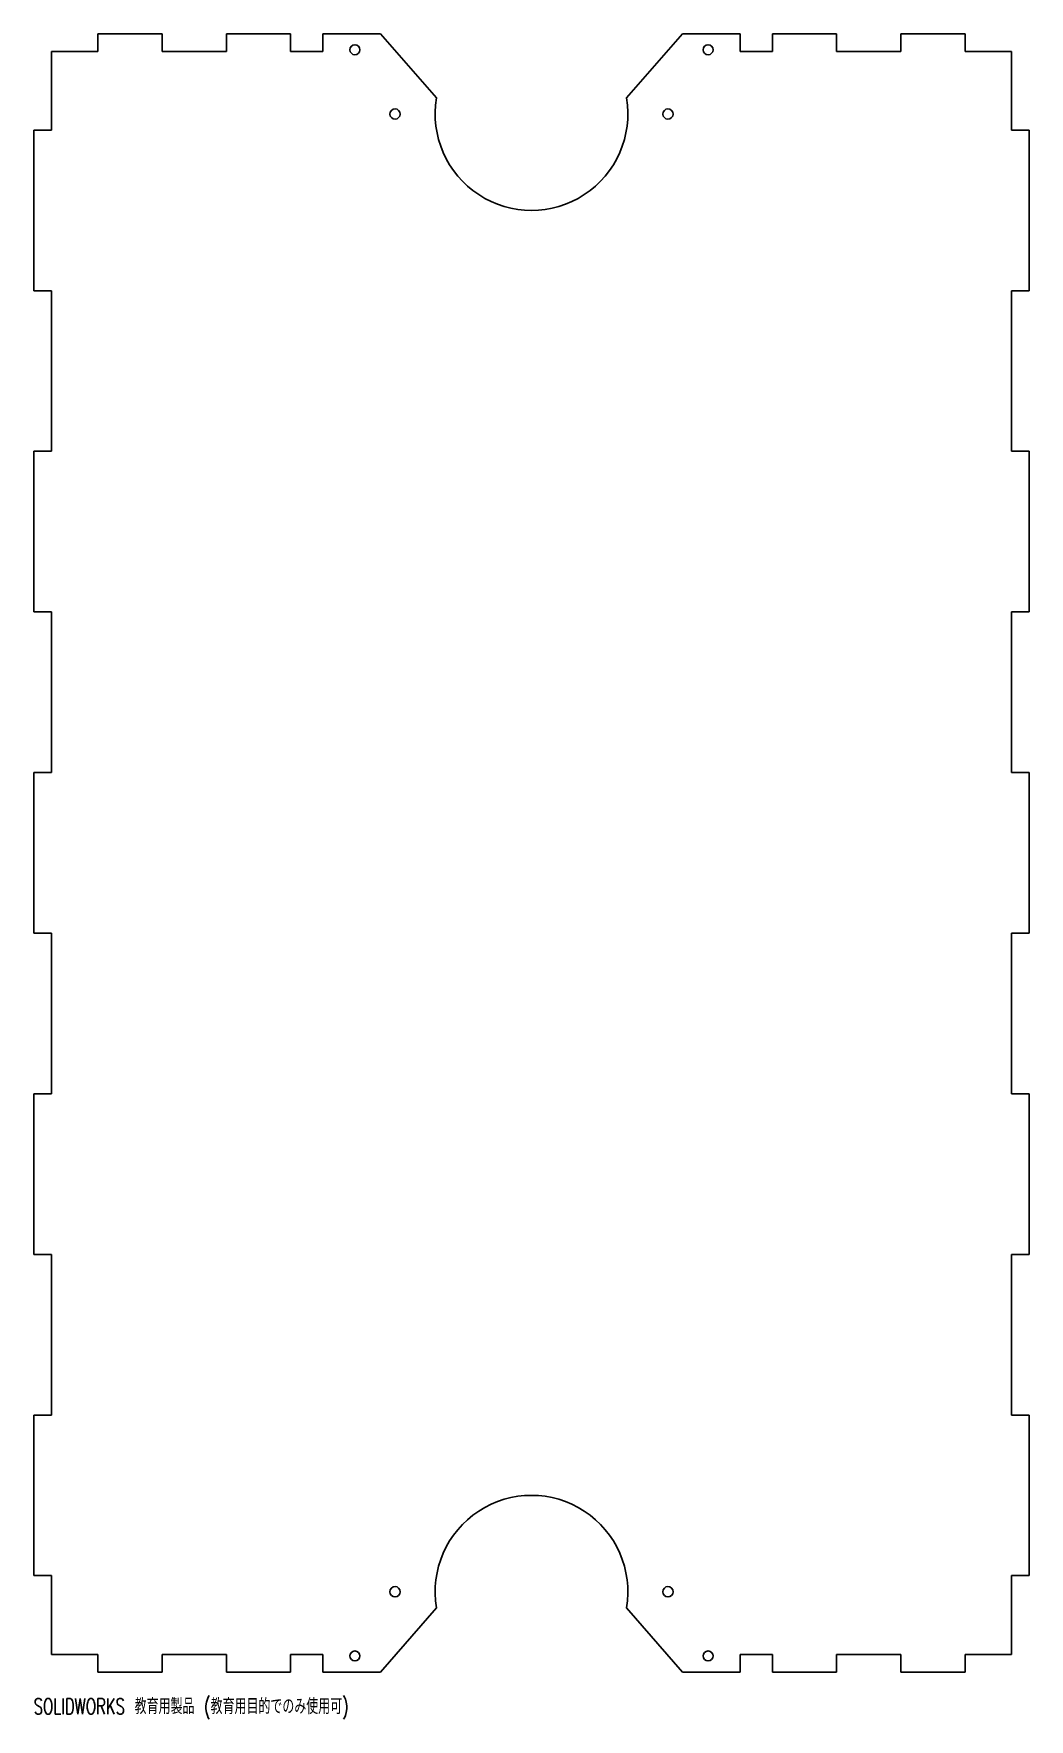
# Model space of a CAD drawing. Header units: millimetres. Extents: x -155 to 155, y -270 to 255.
import ezdxf

# ---------------------------------------------------------------- set-up
doc = ezdxf.new("R2010")
doc.units = ezdxf.units.MM
doc.styles.add('SLDTEXTSTYLE0', font='TXT', dxfattribs={"width": 0.7, "bigfont": 'bigfont'})

msp = doc.modelspace()

# ---------------------------------------------------------------- linework, layer by layer
at = {"color": 7, "linetype": 'Continuous', "lineweight": 25}
for p, q in [((-115, 255), (-135, 255)), ((-135, 249.5), (-135, 255)), ((-115, 255), (-115, 249.5)), ((-75, 255), (-95, 255)), ((-95, 249.5), (-95, 255)), ((-75, 255), (-75, 249.5)), ((-47.03, 255), (-65, 255)), ((-65, 249.5), (-65, 255)), ((-47.03, 255), (-29.58, 235)), ((29.58, 235), (47.03, 255)), ((65, 255), (47.03, 255)), ((65, 255), (65, 249.5)), ((95, 255), (75, 255)), ((75, 249.5), (75, 255)), ((95, 255), (95, 249.5)), ((135, 255), (115, 255)), ((115, 249.5), (115, 255)), ((135, 255), (135, 249.5)), ((-149.5, 249.5), (-135, 249.5)), ((-149.5, 225), (-149.5, 249.5)), ((-115, 249.5), (-95, 249.5)), ((-75, 249.5), (-65, 249.5)), ((65, 249.5), (75, 249.5)), ((95, 249.5), (115, 249.5)), ((135, 249.5), (149.5, 249.5)), ((149.5, 249.5), (149.5, 225)), ((-155, 225), (-149.5, 225)), ((-155, 225), (-155, 175)), ((149.5, 225), (155, 225)), ((155, 175), (155, 225)), ((-149.5, 175), (-155, 175)), ((-149.5, 125), (-149.5, 175)), ((149.5, 175), (149.5, 125)), ((155, 175), (149.5, 175)), ((-155, 125), (-149.5, 125)), ((-155, 125), (-155, 75)), ((149.5, 125), (155, 125)), ((155, 75), (155, 125)), ((-149.5, 75), (-155, 75)), ((-149.5, 25), (-149.5, 75)), ((149.5, 75), (149.5, 25)), ((155, 75), (149.5, 75)), ((-155, 25), (-149.5, 25)), ((-155, 25), (-155, -25)), ((149.5, 25), (155, 25)), ((155, -25), (155, 25)), ((-149.5, -25), (-155, -25)), ((-149.5, -75), (-149.5, -25)), ((149.5, -25), (149.5, -75)), ((155, -25), (149.5, -25)), ((-155, -75), (-149.5, -75)), ((-155, -75), (-155, -125)), ((149.5, -75), (155, -75)), ((155, -125), (155, -75)), ((-149.5, -125), (-155, -125)), ((-149.5, -175), (-149.5, -125)), ((149.5, -125), (149.5, -175)), ((155, -125), (149.5, -125)), ((-155, -175), (-149.5, -175)), ((-155, -175), (-155, -225)), ((149.5, -175), (155, -175)), ((155, -225), (155, -175)), ((-149.5, -225), (-155, -225)), ((-149.5, -249.5), (-149.5, -225)), ((149.5, -225), (149.5, -249.5)), ((155, -225), (149.5, -225)), ((-29.58, -235), (-47.03, -255)), ((47.03, -255), (29.58, -235)), ((-135, -249.5), (-149.5, -249.5)), ((-135, -255), (-135, -249.5)), ((-115, -249.5), (-115, -255)), ((-95, -249.5), (-115, -249.5)), ((-95, -255), (-95, -249.5)), ((-75, -249.5), (-75, -255)), ((-65, -249.5), (-75, -249.5)), ((-65, -255), (-65, -249.5)), ((65, -249.5), (65, -255)), ((75, -249.5), (65, -249.5)), ((75, -255), (75, -249.5)), ((95, -249.5), (95, -255)), ((115, -249.5), (95, -249.5)), ((115, -255), (115, -249.5)), ((135, -249.5), (135, -255)), ((149.5, -249.5), (135, -249.5)), ((-135, -255), (-115, -255)), ((-95, -255), (-75, -255)), ((-65, -255), (-47.03, -255)), ((47.03, -255), (65, -255)), ((75, -255), (95, -255)), ((115, -255), (135, -255))]:
    msp.add_line(p, q, dxfattribs=at)
for centre, radius in [((-55, 250), 1.55), ((55, 250), 1.55), ((-42.5, 230), 1.6), ((42.5, 230), 1.6), ((-42.5, -230), 1.6), ((42.5, -230), 1.6), ((-55, -250), 1.55), ((55, -250), 1.55)]:
    msp.add_circle(centre, radius, dxfattribs=at)
for centre, start, end in [((0, 230), 170.4059, 9.5941), ((0, -230), 350.4059, 189.5941)]:
    msp.add_arc(centre, 30, start, end, dxfattribs=at)

# ---------------------------------------------------------------- texts
at = {"color": 7, "linetype": 'Continuous', "insert": (-155, -263.27), "char_height": 4.8336, "attachment_point": 1, "style": 'SLDTEXTSTYLE0'}
msp.add_mtext('SOLIDWORKS 教育用製品 (教育用目的でのみ使用可)', dxfattribs=at)

doc.saveas('drawing.dxf')
